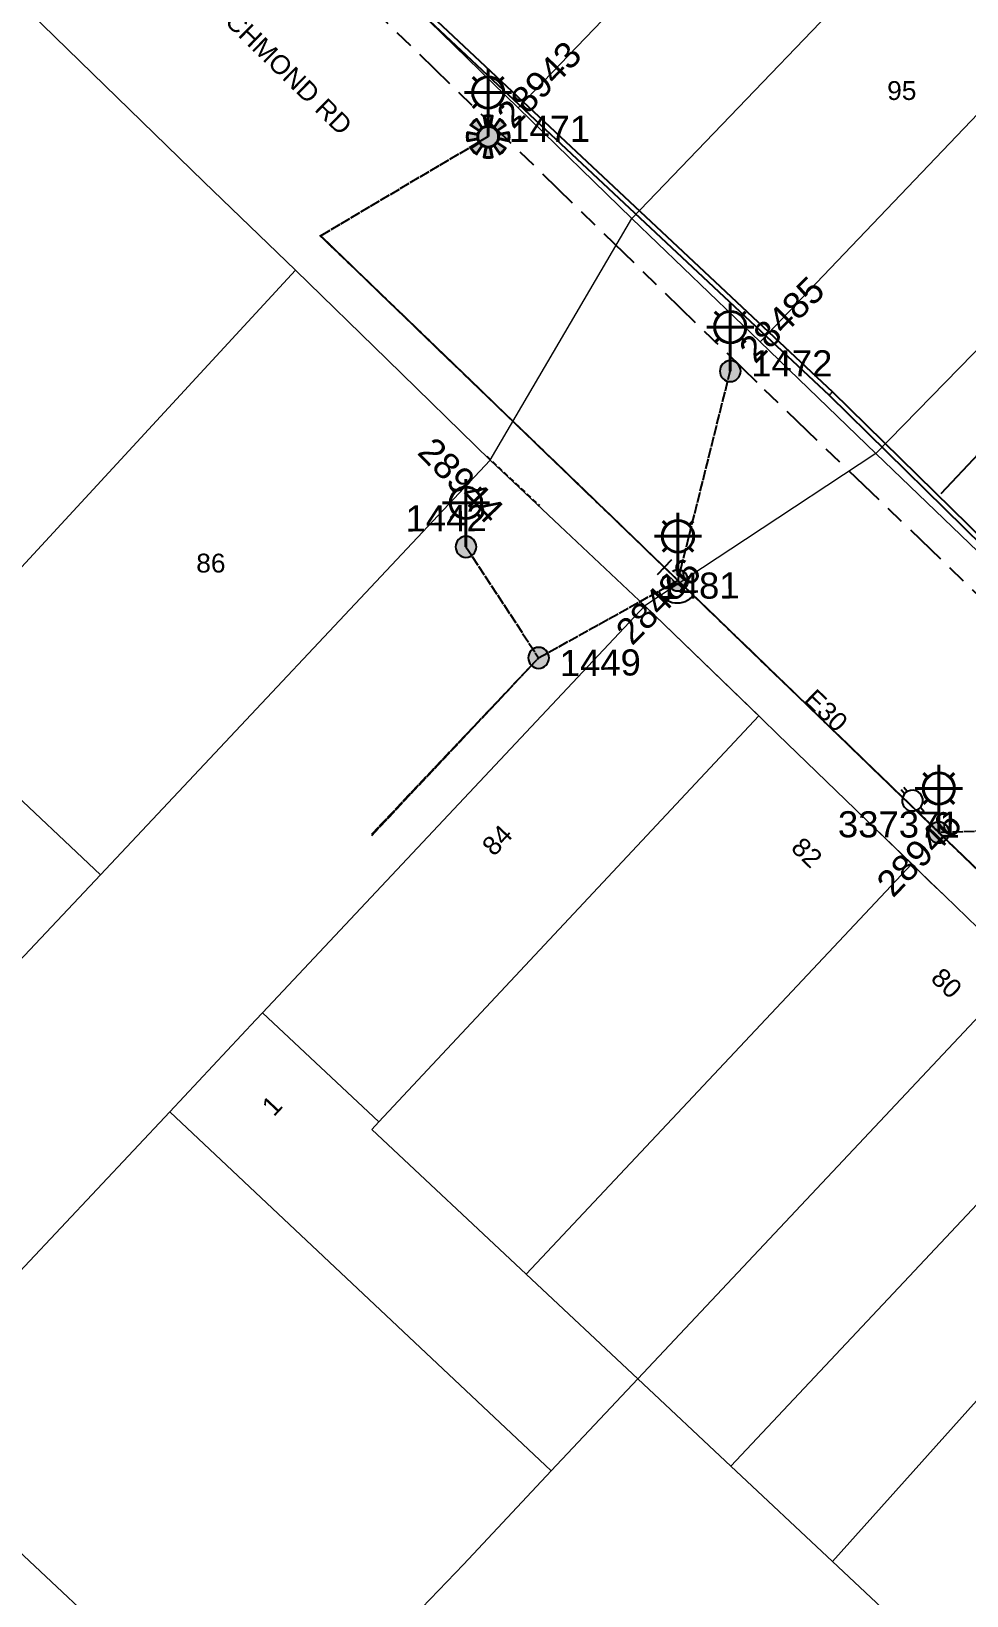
# Model space of a CAD drawing. Header units: metres. Extents: x 305195 to 306755, y 6261447 to 6263623.
# Drawn here: x 305441 to 305530.5, y 6262127.2 to 6262276.8 of the extents above; entities that cross this region are included whole.
import ezdxf
from ezdxf.enums import TextEntityAlignment as Align

# ---------------------------------------------------------------- set-up
doc = ezdxf.new("R2010")
doc.units = ezdxf.units.M
for name, pattern in [('Cable Exist OH', [1, 1, 0]), ('Cable Exist UG', [8.2, 4, -1.2, 1.8, -1.2]), ('DASHED', [0.75, 0.5, -0.25])]:
    doc.linetypes.add(name, pattern=pattern)
doc.layers.get('0').update_dxf_attribs({"color": 6})
for name, color, linetype, lineweight in [('Cadastre Buildings_SP_EXT', 9, 'Continuous', 5), ('Cadastre Land Parcels_SP_EXT', 9, 'Continuous', 5), ('Cadastre Roads_SP_EXT', 9, 'Continuous', 5)]:
    doc.layers.add(name, color=color, linetype=linetype, lineweight=lineweight)
for name, color, linetype in [('Duct_SP_EXT', 7, 'Continuous'), ('Equip_SP_LV_EXT', 7, 'Continuous'), ('Equip_SP_SL_EXT', 7, 'Continuous'), ('Mains_HV_EXT', 7, 'Continuous'), ('Mains_LV_EXT', 7, 'Continuous'), ('Mains_SL_EXT', 7, 'Continuous'), ('SupportsOH_SP_TR_HV_LV_SL_EXT', 7, 'Continuous')]:
    doc.layers.add(name, color=color, linetype=linetype)
doc.layers.add('UNKNOWN_FEATURES', color=1, linetype='DASHED', plot=False)
doc.styles.add('iecARIAL', font='arial.ttf', dxfattribs={"height": 2})
doc.styles.add('POLE_LABEL', font='arial.ttf')
doc.styles.get("Standard").update_dxf_attribs({"font": 'arial.ttf'})

# ---------------------------------------------------------------- blocks, each defined once
blk = doc.blocks.new('LV_OH_LINKS_OPEN_EXT')
for p, q in [((-0.17, 4.97), (-0.17, 5.46)), ((0.17, 4.97), (0.17, 5.46)), ((-0.17, 3), (-0.17, 2.5)), ((0.17, 3), (0.17, 2.5))]:
    blk.add_line(p, q)
blk.add_lwpolyline([(0, 2.99, 1), (0, 4.98, 1)], format="xyb", close=True)
at = {"flags": 9}
for tag, p in [('ACTUAL_STATUS', (0, 0)), ('CONSTRUCTED_VOLTAGE', (0, -0.2)), ('OPERATING_VOLTAGE', (0, -0.6)), ('ORIENTATION', (0, -0.8)), ('OWNED_BY', (0, -1)), ('STATE', (0, -1.2)), ('SWITCH_TYPE', (0, -1.4)), ('NO_PHASES', (0, -0.4)), ('USAGE', (0, -1.6)), ('LEGEND', (0, -1.8)), ('NOTES', (0, -2))]:
    blk.add_attdef(tag, text='', height=0.2, dxfattribs=at).set_placement(p, align=Align.MIDDLE_LEFT)
at = {"flags": 1}
blk.add_attdef('Z', (0, 0), '', height=0.2, dxfattribs=at)
blk = doc.blocks.new('SL_LANTERN_EXT')
at = {"lineweight": 40}
for p, q in [((0, 1.97), (0, 6.47)), ((-1.46, 5.68), (-1.06, 5.28)), ((1.46, 5.68), (1.06, 5.28)), ((-2.25, 4.22), (2.25, 4.22)), ((-1.46, 2.76), (-1.06, 3.16)), ((1.46, 2.76), (1.06, 3.16)), ((0, 0), (0, 2.72))]:
    blk.add_line(p, q, dxfattribs=at)
blk.add_circle((0, 4.22), 1.5, dxfattribs=at)
at = {"style": 'iecARIAL', "flags": 8}
blk.add_attdef('ASSET_NUM', (1.5, 1.5), '', height=2.5, dxfattribs=at)
for tag, p, height, flags in [('OPERATING_VOLTAGE', (0.98, -1.65), 0.2, 9), ('CONSTRUCTED_VOLTAGE', (0.98, -0.65), 0.2, 9), ('CONTROL_TYPE', (0.98, -0.85), 0.2, 9), ('LANTERN_PURPOSE', (0.98, -1.05), 0.2, 9), ('LANTERN_TYPE', (0.98, -1.25), 0.2, 9), ('NO_PHASES', (0.98, -1.45), 0.2, 9), ('LNUMBER', (2.18, -3.25), 2.5, 8), ('ORIENTATION', (0.98, -1.85), 0.2, 9), ('OWNED_BY', (0.98, -2.05), 0.2, 9), ('STATE', (0.98, -2.25), 0.2, 9), ('USAGE', (0.98, -2.45), 0.2, 9), ('CEXIST', (0.98, -2.65), 0.2, 9), ('CNEW', (0.98, -2.85), 0.2, 9), ('CNUMBER', (0.98, -3.05), 0.2, 9), ('CREMOVE', (0.98, -3.25), 0.2, 9), ('CREPLACE', (0.98, -3.45), 0.2, 9), ('LKINGHEIGHT', (0.98, -3.65), 0.2, 9), ('LBRACKET', (0.98, -3.85), 0.2, 9), ('LBRACKETVOCAB', (0.98, -4.05), 0.2, 9), ('LCATEGORY', (0.98, -4.25), 0.2, 9), ('LCHARGE1', (0.98, -4.45), 0.2, 9), ('LCHARGE1PERCENT', (0.98, -4.65), 0.2, 9), ('LCHARGE2', (0.98, -4.85), 0.2, 9), ('LCHARGE2PERCENT', (0.98, -5.05), 0.2, 9), ('LCHARGE3', (0.98, -5.25), 0.2, 9), ('LCHARGE3PERCENT', (0.98, -5.45), 0.2, 9), ('LEXIST', (0.98, -5.65), 0.2, 9), ('LLAMP', (0.98, -5.85), 0.2, 9), ('LLAMPVOCAB', (0.98, -6.05), 0.2, 9), ('LMAST', (0.98, -6.25), 0.2, 9), ('LMASTVOCAB', (0.98, -6.45), 0.2, 9), ('LNEW', (0.98, -6.65), 0.2, 9), ('LANTNUMBER', (0.98, -6.85), 0.2, 9), ('LOUTREACH', (0.98, -7.25), 0.2, 9), ('LOUTREACHVOCAB', (0.98, -7.45), 0.2, 9), ('LRATECODE', (0.98, -7.65), 0.2, 9), ('LREMOVE', (0.98, -7.85), 0.2, 9), ('LREPLACE', (0.98, -8.05), 0.2, 9), ('LTYPE', (0.98, -8.25), 0.2, 9), ('LTYPEVOCAB', (0.98, -8.45), 0.2, 9), ('LEGEND', (0.98, -8.65), 0.2, 9), ('LOCATION', (0.98, -8.85), 0.2, 9), ('NOTES', (0.98, -9.05), 0.2, 9), ('STREETNAME', (0.98, -9.25), 0.2, 9), ('SUBURB', (0.98, -9.45), 0.2, 1)]:
    blk.add_attdef(tag, p, '', height=height, dxfattribs=dict(flags=flags))
blk = doc.blocks.new('SL_NIGHTWATCH_EXT')
at = {"lineweight": 40}
h = blk.add_hatch(color=256, dxfattribs=at)
h.paths.add_polyline_path([(0.39, 1.96, 0.098491), (-0.39, 1.96), (-0.2, 0.98, -0.098491), (0.19, 0.98)])
h.paths.add_polyline_path([(0.55, 0.83, -0.098491), (0.83, 0.56), (1.66, 1.11, 0.098491), (1.11, 1.66)])
h.paths.add_polyline_path([(0.98, 0.2, -0.098491), (0.98, -0.19), (1.96, -0.39, 0.098491), (1.96, 0.39)])
h.paths.add_polyline_path([(0.83, -0.55, -0.098491), (0.56, -0.83), (1.11, -1.66, 0.098491), (1.66, -1.11)])
h.paths.add_polyline_path([(-0.19, -0.98), (-0.39, -1.96, 0.098491), (0.39, -1.96), (0.2, -0.98, -0.098491)])
h.paths.add_polyline_path([(-0.83, -0.56), (-1.66, -1.11, 0.098491), (-1.11, -1.66), (-0.55, -0.83, -0.098491)])
h.paths.add_polyline_path([(-0.98, 0.19), (-1.96, 0.39, 0.098491), (-1.96, -0.39), (-0.98, -0.2, -0.098491)])
h.paths.add_polyline_path([(-1.11, 1.66, 0.098491), (-1.66, 1.11), (-0.83, 0.55, -0.098491), (-0.56, 0.83)])
for p, q in [((-1.16, 1.63), (-1.16, 1.63, 0)), ((-1.1, 1.64), (-1.1, 1.64, 0)), ((1.08, 1.63), (1.08, 1.63, 0)), ((-0.86, -0.57), (-0.86, -0.57, 0)), ((0.82, -0.57), (0.82, -0.57, 0)), ((1.96, -0.37), (1.96, -0.37, 0)), ((1.13, -1.65), (1.13, -1.65, 0))]:
    blk.add_line(p, q, dxfattribs=at)
for points in [[(-0.56, 0.83, 0.098491), (-0.83, 0.55), (-1.66, 1.11, -0.098491), (-1.11, 1.66)], [(-0.2, 0.98, -0.098491), (0.19, 0.98), (0.39, 1.96, 0.098491), (-0.39, 1.96)], [(0.83, 0.56), (1.66, 1.11, 0.098491), (1.11, 1.66), (0.55, 0.83, -0.098491)], [(-0.98, 0.19, 0.098491), (-0.98, -0.2), (-1.96, -0.39, -0.098491), (-1.96, 0.39)], [(0.98, -0.19), (1.96, -0.39, 0.098491), (1.96, 0.39), (0.98, 0.2, -0.098491)], [(-0.83, -0.56, 0.098491), (-0.55, -0.83), (-1.11, -1.66, -0.098491), (-1.66, -1.11)], [(0.2, -0.98), (0.39, -1.96, -0.098491), (-0.39, -1.96), (-0.19, -0.98, 0.098491)], [(0.56, -0.83), (1.11, -1.66, 0.098491), (1.66, -1.11), (0.83, -0.55, -0.098491)]]:
    blk.add_lwpolyline(points, format="xyb", close=True, dxfattribs=at)
blk.add_circle((0, 0), 1, dxfattribs=at)
blk = doc.blocks.new('POLE_EXT')
blk.add_hatch(color=256).paths.add_polyline_path([(-1, 0, 1), (1, 0, 1)])
blk.add_lwpolyline([(-1, 0, 1), (1, 0, 1)], format="xyb", close=True)
for tag, height, flags, p in [('pNumber', 2.5, 8, (-17.84, 2.07)), ('OWNED_BY', 0.2, 9, (1.35, -0.4)), ('SPECIAL_USE', 0.2, 9, (1.35, -0.8)), ('STATE', 0.2, 9, (1.35, -1)), ('cLV', 0.2, 9, (1.35, -1.4)), ('hDepth', 0.2, 9, (1.35, -1.6)), ('PARENT', 0.2, 9, (1.35, -0.6)), ('USAGE', 0.2, 9, (1.35, -1.2)), ('hDia', 0.2, 9, (1.35, -1.8)), ('cHV', 0.2, 9, (1.35, -2)), ('LBRACKET', 0.2, 9, (1.35, -2.2)), ('LExisting', 0.2, 9, (1.35, -2.4)), ('LANTNUMBER', 0.2, 9, (1.35, -2.6)), ('LOther', 0.2, 9, (1.35, -2.8)), ('LRemove', 0.2, 9, (1.35, -3)), ('cLinedev', 0.2, 9, (1.35, -3.4)), ('pExisting', 0.2, 9, (1.35, -3.8)), ('pFooting', 0.2, 9, (1.35, -4.4)), ('LEGEND', 0.2, 9, (1.35, -3.2)), ('LOCATION', 0.2, 9, (1.35, -3.6)), ('PFNUMBER', 0.2, 9, (1.35, -4)), ('NEWPFNUMBER', 0.2, 9, (1.35, -4.2)), ('pNew', 0.2, 9, (1.35, -4.6)), ('pRelocate', 0.2, 9, (1.35, -5)), ('pRemove', 0.2, 9, (1.35, -5.2)), ('pReplace', 0.2, 9, (1.35, -5.4)), ('pStay', 0.2, 9, (1.35, -5.6)), ('pType', 0.2, 9, (1.35, -5.8)), ('cspan', 0.2, 9, (1.35, -6)), ('STREETNAME', 0.2, 9, (1.35, -6.2)), ('SUBURB', 0.2, 9, (1.35, -6.4)), ('OPERATED_BY', 0.2, 9, (1.36, -7.01)), ('NOTES', 0.2, 9, (1.35, -6.6)), ('MAINTAINED_BY', 0.2, 9, (1.36, -6.81))]:
    blk.add_attdef(tag, text='', height=height, dxfattribs=dict(flags=flags)).set_placement(p, align=Align.MIDDLE_LEFT)
at = {"style": 'POLE_LABEL'}
for tag, height, flags, p in [('ASSET_NUM', 2.5, 8, (2, 2)), ('STRUCTURE_PLANT_NUMBER', 0.2, 9, (1.35, 0.03)), ('STREET_CODE', 0.2, 9, (1.35, -0.2))]:
    blk.add_attdef(tag, text='', height=height, dxfattribs=dict(at, flags=flags)).set_placement(p, align=Align.MIDDLE_LEFT)
at = {"flags": 1}
blk.add_attdef('Z', (1.35, -7.33), '', height=0.2, dxfattribs=at)
blk = doc.blocks.new('End Shackle_EXT')
at = {"flags": 9}
for tag, p in [('STATE', (0, -1.2)), ('USAGE', (0, -1.4)), ('NOTES', (0, -1.6))]:
    blk.add_attdef(tag, text='', height=0.2, dxfattribs=at).set_placement(p, align=Align.MIDDLE_LEFT)
blk.add_wipeout([(0, 0.25), (1.81, 0.25), (1.82, -0.25), (0, -0.25)])
blk.add_line((1.81, -1), (1.81, 1))
at = {"flags": 1}
blk.add_attdef('Z', (0, 0), '', height=0.2, dxfattribs=at)
at = {"flags": 9}
for tag, p in [('CONNECTOR_TYPE', (0, 0)), ('CONSTRUCTED_VOLTAGE', (0, -0.2)), ('OPERATING_VOLTAGE', (0, -0.6)), ('ORIENTATION', (0, -0.8)), ('OWNED_BY', (0, -1)), ('NO_PHASES', (0, -0.4))]:
    blk.add_attdef(tag, text='', height=0.2, dxfattribs=at).set_placement(p, align=Align.MIDDLE_LEFT)

msp = doc.modelspace()

# ---------------------------------------------------------------- linework, layer by layer
at = {"layer": 'Cadastre Buildings_SP_EXT', "linetype": 'Continuous'}
for points in [[(305507.89, 6262139.57), (305544.5, 6262178.49), (305535.72, 6262186.99), (305499, 6262147.92), (305507.89, 6262139.57)], [(305465.72, 6262112.5), (305473.99, 6262121.31), (305476.75, 6262124.35), (305482.33, 6262130.15), (305490.71, 6262139.1), (305454.23, 6262173.45), (305440.34, 6262158.67), (305426.49, 6262143.91), (305462.97, 6262109.65), (305465.72, 6262112.5)], [(305485.62, 6262060.66), (305493.37, 6262068.91), (305502.25, 6262078.39), (305510.59, 6262087.22), (305518.83, 6262096.01), (305521.52, 6262098.86), (305535.45, 6262113.68), (305517.62, 6262130.44), (305507.89, 6262139.57), (305499, 6262147.92), (305490.71, 6262139.1), (305482.33, 6262130.15), (305476.75, 6262124.35), (305473.99, 6262121.31), (305465.72, 6262112.5), (305462.97, 6262109.64), (305426.49, 6262143.91), (305412.58, 6262129.11), (305449.12, 6262094.86), (305485.62, 6262060.66)]]:
    msp.add_lwpolyline(points, close=True, dxfattribs=at)
at = {"layer": 'Cadastre Land Parcels_SP_EXT', "linetype": 'Continuous'}
for points in [[(305516.54, 6262299.67), (305505.63, 6262310.21), (305476.59, 6262280.22), (305487.56, 6262269.51), (305516.54, 6262299.67)], [(305527.42, 6262289.14), (305516.54, 6262299.67), (305487.56, 6262269.51), (305498.42, 6262258.92), (305527.42, 6262289.14)], [(305539.6, 6262277.38), (305538.12, 6262278.81), (305527.42, 6262289.14), (305498.42, 6262258.92), (305510.69, 6262247.12), (305539.6, 6262277.38)], [(305550.98, 6262266.35), (305539.6, 6262277.38), (305510.69, 6262247.12), (305521.77, 6262236.46), (305550.98, 6262266.35)], [(305562.07, 6262255.64), (305550.98, 6262266.35), (305521.77, 6262236.46), (305533.16, 6262225.5), (305562.07, 6262255.64)], [(305484.86, 6262235.8), (305475.01, 6262245.45), (305466.24, 6262253.98), (305429.01, 6262213.65), (305437.85, 6262205.32), (305447.59, 6262196.13), (305484.86, 6262235.8)], [(305510.56, 6262211.34), (305499.66, 6262221.87), (305463.09, 6262182.93), (305474.23, 6262172.5), (305510.56, 6262211.34)], [(305525.21, 6262197.17), (305519.83, 6262202.4), (305512.36, 6262209.6), (305510.85, 6262211.05), (305510.56, 6262211.34), (305474.23, 6262172.5), (305473.54, 6262171.77), (305488.31, 6262157.93), (305525.21, 6262197.17)], [(305535.72, 6262186.99), (305528.36, 6262194.11), (305526.91, 6262195.51), (305525.21, 6262197.17), (305488.31, 6262157.93), (305499, 6262147.92), (305535.72, 6262186.99)], [(305499, 6262147.92), (305488.31, 6262157.93), (305473.54, 6262171.77), (305474.23, 6262172.5), (305463.09, 6262182.93), (305462.45, 6262182.25), (305454.23, 6262173.45), (305490.71, 6262139.1), (305499, 6262147.92)], [(305517.62, 6262130.44), (305532.22, 6262146.73), (305553.26, 6262170.03), (305544.5, 6262178.49), (305507.89, 6262139.57), (305517.62, 6262130.44)], [(305550.48, 6262129.67), (305532.22, 6262146.73), (305517.62, 6262130.44), (305535.45, 6262113.68), (305550.48, 6262129.67)]]:
    msp.add_lwpolyline(points, close=True, dxfattribs=at)
at = {"layer": 'Cadastre Roads_SP_EXT', "linetype": 'Continuous'}
for points in [[(305444.09, 6262311.92), (305433.15, 6262322.59), (305423.25, 6262312.26), (305415.07, 6262303.73), (305423.87, 6262295.13), (305434.81, 6262284.5), (305445.63, 6262273.99), (305457.49, 6262262.44), (305466.24, 6262253.98), (305475.01, 6262245.45), (305484.86, 6262235.8), (305492.02, 6262248), (305498.42, 6262258.92), (305487.56, 6262269.51), (305476.59, 6262280.22), (305465.89, 6262290.66), (305454.92, 6262301.36), (305444.09, 6262311.92)], [(305533.16, 6262225.5), (305521.77, 6262236.46), (305509.29, 6262228.23), (305499.66, 6262221.87), (305510.85, 6262211.05), (305512.36, 6262209.6), (305519.83, 6262202.4), (305526.92, 6262195.51), (305528.36, 6262194.11), (305535.72, 6262186.99), (305544.5, 6262178.49), (305553.26, 6262170.03), (305571.67, 6262152.21), (305579.12, 6262161.76), (305587.84, 6262172.93), (305578.04, 6262182.33), (305566.75, 6262193.19), (305555.8, 6262203.72), (305543.3, 6262215.75), (305533.16, 6262225.5)]]:
    msp.add_lwpolyline(points, close=True, dxfattribs=at)
msp.add_lwpolyline([(305440.34, 6262158.67), (305454.23, 6262173.45), (305462.45, 6262182.25), (305463.09, 6262182.93), (305499.66, 6262221.87), (305499.66, 6262221.87), (305491.55, 6262229.51), (305484.86, 6262235.8), (305447.59, 6262196.13), (305439.28, 6262187.31)], dxfattribs=at)
at = {"layer": 'Duct_SP_EXT'}
for p, q in [((305447.61, 6262307.37), (305517.29, 6262242.02)), ((305447.94, 6262307.72), (305517.62, 6262242.36)), ((305517.29, 6262242.02), (305517.46, 6262242.19)), ((305517.29, 6262242.02), (305556.98, 6262203.02)), ((305517.62, 6262242.36), (305517.46, 6262242.19)), ((305517.62, 6262242.36), (305557.32, 6262203.35))]:
    msp.add_line(p, q, dxfattribs=at)
msp.add_lwpolyline([(305533, 6262236.41), (305531.57, 6262236.41), (305527.99, 6262232.59)], dxfattribs=at)
at = {"layer": 'Mains_LV_EXT', "linetype": 'Continuous'}
msp.add_lwpolyline([(305500.98, 6262223.27, 0.550896), (305504.32, 6262222.89)], format="xyb", dxfattribs=at)
at = {"layer": 'Mains_LV_EXT', "linetype": 'Cable Exist OH'}
msp.add_lwpolyline([(305560.37, 6262168.72), (305527.8, 6262200.16)], dxfattribs=at)
at = {"layer": 'Mains_SL_EXT', "linetype": 'Cable Exist OH'}
for points in [[(305484.68, 6262266.76), (305468.66, 6262257.27)], [(305553.18, 6262201.04), (305527.79, 6262200.18)], [(305527.79, 6262200.18), (305560.37, 6262168.72)]]:
    msp.add_lwpolyline(points, dxfattribs=at)
at = {"layer": 'UNKNOWN_FEATURES'}
msp.add_lwpolyline([(305484.54, 6262236.19), (305489.58, 6262231.46)], dxfattribs=at)

# ---------------------------------------------------------------- block references
at = {"layer": 'Equip_SP_LV_EXT', "rotation": 40.30980285106909}
msp.add_blockref('LV_OH_LINKS_OPEN_EXT', (305527.85, 6262200.2), dxfattribs=at)
at = {"layer": 'Equip_SP_SL_EXT'}
ref = msp.add_blockref('SL_LANTERN_EXT', (305484.68, 6262266.76), dxfattribs=at)
ref.add_attrib('ASSET_NUM', '28943', dxfattribs={"layer": '0', "height": 2.5, "rotation": 46.1354, "style": 'iecARIAL'}).set_placement((305486.18, 6262268.26), align=Align.MIDDLE_LEFT)
msp.add_blockref('SL_NIGHTWATCH_EXT', (305484.68, 6262266.76), dxfattribs=at)
ref = msp.add_blockref('SL_LANTERN_EXT', (305507.84, 6262244.32), dxfattribs=at)
ref.add_attrib('ASSET_NUM', '28485', dxfattribs={"layer": '0', "height": 2.5, "rotation": 45.2119, "style": 'iecARIAL'}).set_placement((305509.34, 6262245.82), align=Align.MIDDLE_LEFT)
ref = msp.add_blockref('SL_LANTERN_EXT', (305482.56, 6262227.51), dxfattribs=at)
ref.add_attrib('ASSET_NUM', '28944', dxfattribs={"layer": '0', "height": 2.5, "rotation": 314.4588, "style": 'iecARIAL'}).set_placement((305484.06, 6262229.01), align=Align.BOTTOM_RIGHT)
ref = msp.add_blockref('SL_LANTERN_EXT', (305502.84, 6262224.3), dxfattribs=at)
ref.add_attrib('ASSET_NUM', '28486', dxfattribs={"layer": '0', "height": 2.5, "rotation": 45.6993, "style": 'iecARIAL'}).set_placement((305504.34, 6262225.8), align=Align.MIDDLE_RIGHT)
ref = msp.add_blockref('SL_LANTERN_EXT', (305527.79, 6262200.18), dxfattribs=at)
ref.add_attrib('ASSET_NUM', '28946', dxfattribs={"layer": '0', "height": 2.5, "rotation": 45.6879, "style": 'iecARIAL'}).set_placement((305529.29, 6262201.68), align=Align.MIDDLE_RIGHT)
at = {"layer": 'SupportsOH_SP_TR_HV_LV_SL_EXT'}
ref = msp.add_blockref('POLE_EXT', (305484.68, 6262266.76), dxfattribs=at)
ref.add_attrib('ASSET_NUM', '1471', dxfattribs={"layer": '0', "height": 2.5, "style": 'POLE_LABEL'}).set_placement((305486.68, 6262267.51), align=Align.MIDDLE_LEFT)
ref = msp.add_blockref('POLE_EXT', (305507.84, 6262244.32), dxfattribs=at)
ref.add_attrib('ASSET_NUM', '1472', dxfattribs={"layer": '0', "height": 2.5, "style": 'POLE_LABEL'}).set_placement((305509.84, 6262245.07), align=Align.MIDDLE_LEFT)
ref = msp.add_blockref('POLE_EXT', (305482.56, 6262227.51), dxfattribs=at)
ref.add_attrib('ASSET_NUM', '1442', dxfattribs={"layer": '0', "height": 2.5, "rotation": 0.3076, "style": 'POLE_LABEL'}).set_placement((305484.56, 6262228.27), align=Align.BOTTOM_RIGHT)
ref = msp.add_blockref('POLE_EXT', (305502.84, 6262224.3), dxfattribs=at)
ref.add_attrib('ASSET_NUM', '1481', dxfattribs={"layer": '0', "height": 2.5, "rotation": 0.4227, "style": 'POLE_LABEL'}).set_placement((305504.84, 6262225.05), align=Align.TOP_CENTER)
ref = msp.add_blockref('POLE_EXT', (305489.51, 6262216.89), dxfattribs=at)
ref.add_attrib('ASSET_NUM', '1449', dxfattribs={"layer": '0', "height": 2.5, "rotation": 0.5458, "style": 'POLE_LABEL'}).set_placement((305491.51, 6262217.64), align=Align.TOP_LEFT)
ref = msp.add_blockref('POLE_EXT', (305527.79, 6262200.18), dxfattribs=at)
ref.add_attrib('ASSET_NUM', '337371', dxfattribs={"layer": '0', "height": 2.5, "rotation": 359.7787, "style": 'POLE_LABEL'}).set_placement((305529.79, 6262200.93), align=Align.MIDDLE_RIGHT)

# ---------------------------------------------------------------- texts
at = {"layer": 'Cadastre Land Parcels_SP_EXT'}
for s, p in [('95', (305522.85, 6262270.27)), ('86', (305456.76, 6262225.06))]:
    msp.add_text(s, height=1.8, dxfattribs=at).set_placement(p)
for s, rotation, p in [('84', 46.7928, (305485.24, 6262197.82)), ('82', 316.0312, (305513.54, 6262198.59)), ('80', 316.0074, (305526.91, 6262186.1)), ('1', 46.8826, (305464.18, 6262172.93))]:
    msp.add_text(s, height=1.8, rotation=rotation, dxfattribs=at).set_placement(p)
at = {"layer": 'Cadastre Roads_SP_EXT'}
msp.add_text('RICHMOND RD', height=1.8, rotation=315.742, dxfattribs=at).set_placement((305457.58, 6262279.44))
at = {"layer": 'Mains_LV_EXT'}
msp.add_text('E30', height=1.8, rotation=316.0101, dxfattribs=at).set_placement((305514.78, 6262212.77))

# ---------------------------------------------------------------- next in the draw order: block references
at = {"layer": 'Mains_SL_EXT', "rotation": 136.0536543094696}
msp.add_blockref('End Shackle_EXT', (305502.84, 6262224.3), dxfattribs=at)

# ---------------------------------------------------------------- next in the draw order: linework, layer by layer
at = {"layer": 'Mains_HV_EXT', "linetype": 'Cable Exist UG'}
msp.add_lwpolyline([(305658.73, 6262219.14), (305641.34, 6262195.39), (305628.7, 6262179.68), (305619.72, 6262169.45), (305617.69, 6262167.35), (305615.11, 6262164.47), (305613.29, 6262162.26), (305613.29, 6262162.26), (305611.45, 6262158.67), (305610.88, 6262157), (305610.7, 6262156.33), (305610.41, 6262155), (305610.25, 6262153.88), (305610.16, 6262152.12), (305610.57, 6262146.48), (305601.12, 6262155.65), (305601.12, 6262155.65), (305598.79, 6262157.95), (305589.49, 6262167.1), (305587.07, 6262169.47), (305510.4, 6262243.24), (305445.4, 6262306.45)], dxfattribs=at)
at = {"layer": 'Mains_HV_EXT', "linetype": 'Cable Exist OH'}
for points in [[(305502.84, 6262224.3), (305468.65, 6262257.28)], [(305473.55, 6262199.9), (305489.51, 6262216.89), (305502.84, 6262224.3)], [(305502.84, 6262224.3), (305527.81, 6262200.19), (305560.37, 6262168.72)]]:
    msp.add_lwpolyline(points, dxfattribs=at)
at = {"layer": 'Mains_LV_EXT', "linetype": 'Cable Exist OH'}
for points in [[(305502.84, 6262224.3), (305468.59, 6262257.31)], [(305473.54, 6262200.01), (305489.51, 6262216.89), (305502.84, 6262224.3)], [(305527.81, 6262200.19), (305502.84, 6262224.3)]]:
    msp.add_lwpolyline(points, dxfattribs=at)
at = {"layer": 'Mains_SL_EXT', "linetype": 'Cable Exist OH'}
for points in [[(305468.66, 6262257.27), (305502.84, 6262224.3)], [(305502.84, 6262224.3), (305507.84, 6262244.32)], [(305482.56, 6262227.51), (305489.51, 6262216.89), (305502.84, 6262224.3)], [(305502.84, 6262224.3), (305527.79, 6262200.18)]]:
    msp.add_lwpolyline(points, dxfattribs=at)

doc.saveas('drawing.dxf')
